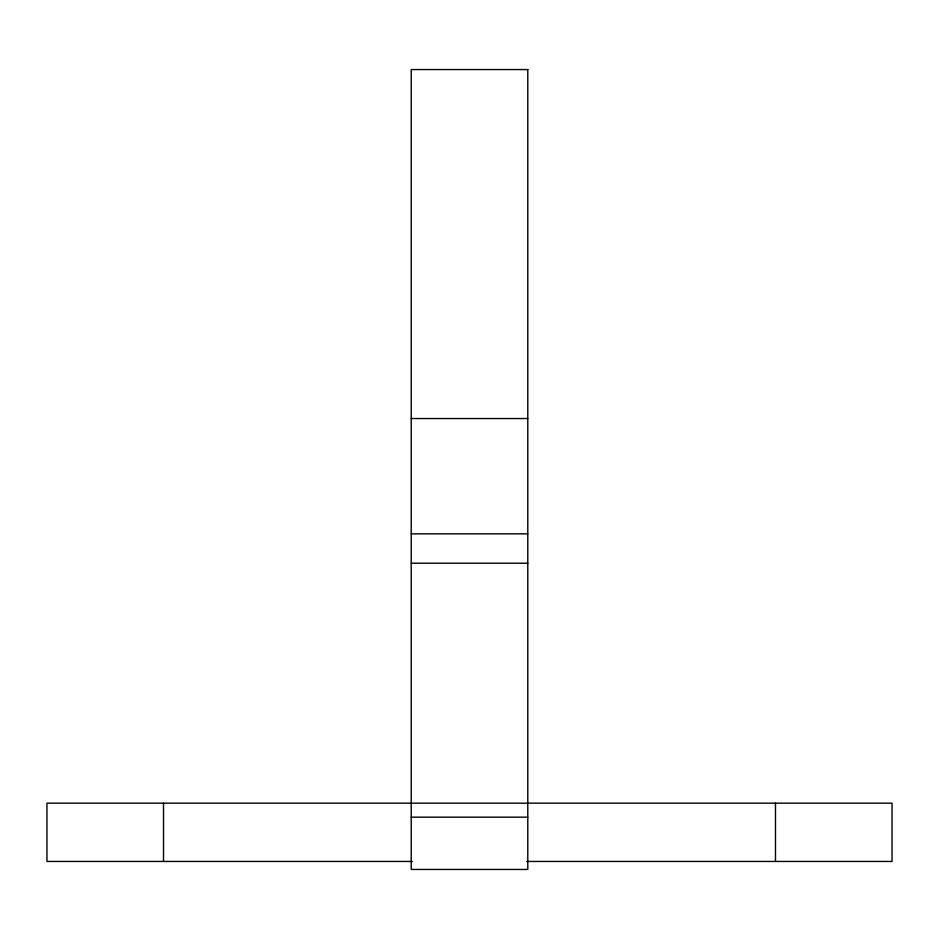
<?xml version="1.0" encoding="UTF-8"?>
<svg xmlns="http://www.w3.org/2000/svg" width="939" height="939" viewBox="0 0 939 939"><rect width="100%" height="100%" fill="white"/><g stroke="black" fill="none" stroke-linecap="round" stroke-linejoin="round"><path stroke-width="1.41" d="M411.212 418.536L527.788 418.536M411.212 533.833L527.788 533.833M411.212 563.212L527.788 563.212M411.212 817.165L527.788 817.165M412.397 861.45L46.95 861.45L46.95 803.174L892.05 803.174L892.05 861.45L526.603 861.45M775.485 803.174L775.485 861.45M163.515 803.174L163.515 861.45M527.788 69.556L411.212 69.556L411.212 869.444L527.788 869.444L527.788 69.556"/></g></svg>
